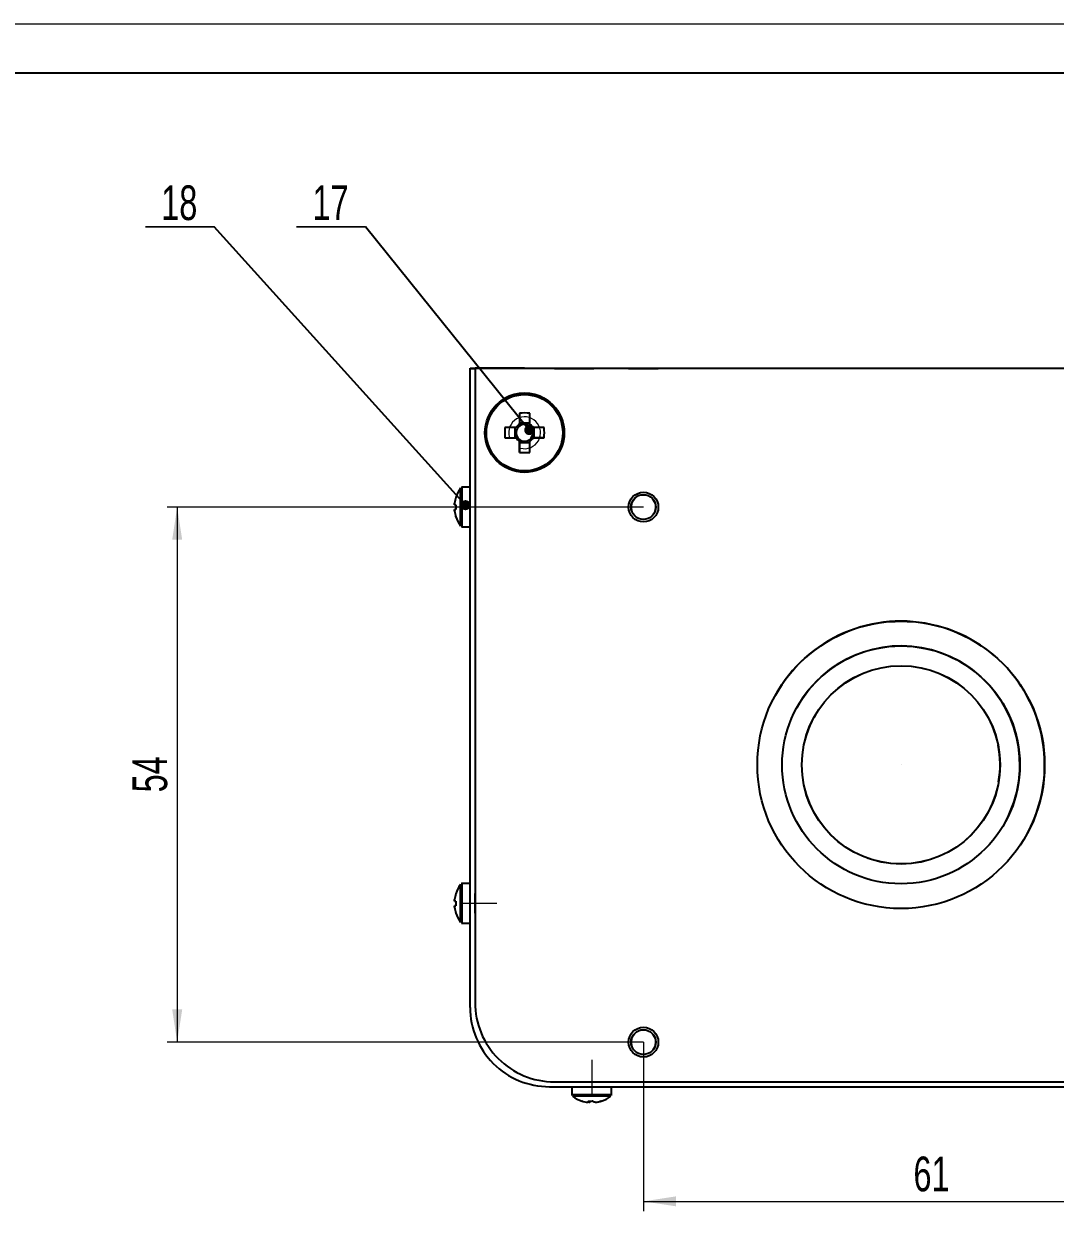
# Model space of a CAD drawing. Header units: millimetres. Extents: x 0 to 841, y -10 to 594.
# Drawn here: x 197.8 to 301.9, y 474.2 to 594 of the extents above; entities that cross this region are included whole.
import ezdxf

# ---------------------------------------------------------------- set-up
doc = ezdxf.new("R2010")
doc.units = ezdxf.units.MM
doc.linetypes.add('CENTERX2', pattern=[20.32, 12.7, -2.54, 2.54, -2.54])
doc.layers.add('ОСЕВЫЕ', color=7, linetype='Continuous')
doc.styles.add('SLDTEXTSTYLE0', font='TXT', dxfattribs={"width": 0.7})
doc.dimstyles.new('SLDDIMSTYLE0', dxfattribs={"dimtxt": 3.5, "dimasz": 3.302, "dimexe": 0, "dimexo": 0.0625, "dimgap": 0.875, "dimtad": 2, "dimrnd": 1e-09, "dimzin": 12, "dimdsep": 46, "dimtxsty": 'SLDTEXTSTYLE0', "dimsah": 1, "dimcen": 0.09, "dimadec": 0, "dimazin": 3, "dimtfac": 1, "dimtofl": 0, "dimtmove": 0, "dimatfit": 3, "dimfxl": 0, "dimfrac": 2, "dimtolj": 1, "dimtzin": 12, "dimarcsym": 0})
doc.dimstyles.new('SLDDIMSTYLE1', dxfattribs={"dimtxt": 0.18, "dimasz": 1.016, "dimexe": 0, "dimexo": 0.0625, "dimgap": 0, "dimtad": 0, "dimtih": 1, "dimtoh": 1, "dimdec": 0, "dimrnd": 1e-09, "dimzin": 0, "dimdsep": 46, "dimtxsty": 'Standard', "dimblk1": 'DOT', "dimblk2": 'DOT', "dimsah": 1, "dimcen": 0.09, "dimadec": 0, "dimazin": 0, "dimtfac": 1.016, "dimtdec": 0, "dimtofl": 0, "dimtmove": 0, "dimatfit": 3, "dimldrblk": 'DOT', "dimfxl": 0, "dimfrac": 2, "dimtolj": 1, "dimtzin": 0, "dimarcsym": 0})
doc.dimstyles.new('SLDDIMSTYLE4', dxfattribs={"dimtxt": 3.5, "dimasz": 3.302, "dimexe": 0, "dimexo": 0.0625, "dimgap": 0.875, "dimtad": 2, "dimdec": 1, "dimrnd": 1e-09, "dimzin": 12, "dimdsep": 46, "dimtxsty": 'SLDTEXTSTYLE0', "dimsah": 1, "dimcen": 0.09, "dimadec": 0, "dimazin": 3, "dimtfac": 1, "dimtdec": 1, "dimtofl": 0, "dimtmove": 0, "dimatfit": 3, "dimfxl": 0, "dimfrac": 2, "dimtolj": 1, "dimtzin": 12, "dimarcsym": 0})

# ---------------------------------------------------------------- blocks, each defined once
blk = doc.blocks.new('_D_7')
at = {"color": 7, "linetype": 'Continuous', "lineweight": 18}
for p, q in [((260.32, 491.22), (260.32, 474.15)), ((321.46, 491.22), (321.46, 474.15)), ((260.32, 475.15), (321.46, 475.15))]:
    blk.add_line(p, q, dxfattribs=at)
for points in [[(260.32, 475.15), (263.62, 474.65), (263.62, 475.66)], [(321.46, 475.15), (318.16, 475.66), (318.16, 474.65)]]:
    blk.add_solid(points, dxfattribs=at)
at = {"color": 7, "linetype": 'Continuous', "lineweight": 18, "insert": (287.58, 479.67), "char_height": 3.5, "attachment_point": 1, "rotation": 360, "style": 'SLDTEXTSTYLE0'}
blk.add_mtext('61', dxfattribs=at)
blk = doc.blocks.new('_D_8')
at = {"color": 7, "linetype": 'Continuous', "lineweight": 18}
for p, q in [((260.32, 545.22), (212.25, 545.22)), ((213.25, 545.22), (213.25, 491.22)), ((260.32, 491.22), (212.25, 491.22))]:
    blk.add_line(p, q, dxfattribs=at)
for points in [[(213.25, 545.22), (212.75, 541.92), (213.76, 541.92)], [(213.25, 491.22), (213.76, 494.52), (212.75, 494.52)]]:
    blk.add_solid(points, dxfattribs=at)
at = {"color": 7, "linetype": 'Continuous', "lineweight": 18, "insert": (208.74, 516.43), "char_height": 3.5, "attachment_point": 1, "rotation": 90, "style": 'SLDTEXTSTYLE0'}
blk.add_mtext('54', dxfattribs=at)
blk = doc.blocks.new('SW_NOTE_18')
at = {"color": 0, "linetype": 'Continuous', "lineweight": 0}
for p, q in [((-6.94, 0), (0, 0)), ((0, 0), (-6.94, 0)), ((-6.94, 0), (0, 0)), ((0, 0), (-6.94, 0)), ((-6.94, 0), (0, 0)), ((0, 0), (-6.94, 0))]:
    blk.add_line(p, q, dxfattribs=at)
at = {"color": 0, "linetype": 'Continuous', "lineweight": 0, "insert": (-3.53, 4.17), "char_height": 3.5, "attachment_point": 2, "style": 'SLDTEXTSTYLE0'}
blk.add_mtext('17', dxfattribs=at)
blk = doc.blocks.new('_Dot')
at = {"color": 0, "linetype": 'ByBlock', "lineweight": -2}
blk.add_line((-0.5, 0), (-1, 0), dxfattribs=at)
at = {"color": 0, "linetype": 'ByBlock', "const_width": 0.5}
blk.add_lwpolyline([(-0.25, 0, 1), (0.25, 0, 1)], format="xyb", close=True, dxfattribs=at)
blk = doc.blocks.new('SW_NOTE_19')
at = {"color": 0, "linetype": 'Continuous', "lineweight": 0}
for p, q in [((-6.94, 0), (0, 0)), ((0, 0), (-6.94, 0)), ((-6.94, 0), (0, 0)), ((0, 0), (-6.94, 0)), ((-6.94, 0), (0, 0)), ((0, 0), (-6.94, 0))]:
    blk.add_line(p, q, dxfattribs=at)
at = {"color": 0, "linetype": 'Continuous', "lineweight": 0, "insert": (-3.53, 4.17), "char_height": 3.5, "attachment_point": 2, "style": 'SLDTEXTSTYLE0'}
blk.add_mtext('18', dxfattribs=at)

msp = doc.modelspace()

# ---------------------------------------------------------------- linework, layer by layer
at = {"color": 7, "linetype": 'Continuous', "lineweight": 25}
for p, q in [((836, 589), (20, 589)), ((242.822, 559.222), (242.823, 559.224)), ((242.822, 494.722), (242.822, 559.222)), ((242.822, 559.222), (243.322, 559.222)), ((242.823, 559.224), (243.323, 559.224)), ((243.323, 559.224), (243.322, 559.222)), ((243.322, 559.222), (243.322, 495.222)), ((359.322, 559.222), (243.322, 559.222)), ((359.322, 559.222), (243.322, 559.222)), ((243.322, 559.222), (243.322, 495.222)), ((243.323, 559.224), (243.323, 559.224)), ((243.323, 559.224), (275.232, 559.224)), ((248.323, 559.224), (243.323, 559.224)), ((243.323, 559.224), (359.323, 559.224)), ((244.822, 554.659), (244.822, 554.659)), ((247.807, 554.707), (247.807, 553.705)), ((247.807, 553.4), (247.807, 553.705)), ((248.837, 553.705), (247.807, 553.705)), ((247.339, 553.237), (247.339, 552.207)), ((249.306, 552.207), (249.305, 553.237)), ((246.338, 552.207), (247.339, 552.207)), ((247.645, 552.207), (247.339, 552.207)), ((247.807, 551.739), (247.807, 552.045)), ((247.807, 550.738), (247.807, 551.739)), ((247.807, 551.739), (248.837, 551.739)), ((249.306, 552.207), (249, 552.207)), ((250.307, 552.207), (249.306, 552.207)), ((251.822, 550.785), (251.822, 550.785)), ((242.006, 547.219), (241.968, 547.216)), ((242.822, 547.222), (242.012, 547.222)), ((242.822, 547.224), (242.013, 547.224)), ((241.254, 545.462), (241.254, 545.606)), ((241.254, 545.462), (241.383, 545.462)), ((241.254, 544.982), (241.382, 544.982)), ((241.254, 544.839), (241.254, 544.982)), ((241.255, 544.984), (241.383, 544.984)), ((241.361, 544.983), (241.255, 544.983)), ((242.012, 543.222), (242.822, 543.222)), ((273.635, 526.224), (273.635, 526.224)), ((275.822, 525.013), (275.822, 525.013)), ((277.572, 524.045), (277.673, 524.222)), ((277.572, 524.045), (277.572, 524.045)), ((295.08, 514.356), (295.018, 514.246)), ((295.41, 515.03), (295.071, 514.361)), ((295.071, 514.361), (295.071, 514.361)), ((296.821, 513.392), (296.821, 513.392)), ((299.009, 512.182), (299.009, 512.182)), ((242.008, 507.222), (241.955, 507.213)), ((242.006, 507.219), (241.968, 507.216)), ((242.822, 507.222), (242.012, 507.222)), ((242.822, 507.224), (242.013, 507.224)), ((243.322, 506.222), (243.322, 506.222)), ((243.322, 504.222), (243.322, 506.222)), ((241.254, 505.462), (241.254, 505.606)), ((241.382, 505.462), (241.254, 505.462)), ((241.254, 505.462), (241.382, 505.462)), ((241.382, 504.982), (241.254, 504.982)), ((241.254, 504.839), (241.254, 504.982)), ((241.382, 504.984), (241.255, 504.984)), ((241.255, 504.984), (241.382, 504.984)), ((243.322, 504.222), (243.322, 504.222)), ((242.012, 503.222), (242.822, 503.222)), ((250.822, 486.722), (351.822, 486.722)), ((251.322, 487.222), (351.322, 487.222)), ((251.322, 487.222), (251.322, 487.222)), ((251.322, 487.222), (351.322, 487.222)), ((253.102, 486.722), (253.102, 485.912)), ((257.102, 485.912), (257.102, 486.722)), ((257.103, 485.914), (257.103, 486.722)), ((253.103, 485.903), (253.116, 485.846)), ((254.813, 485.154), (254.69, 485.154)), ((254.807, 485.154), (254.915, 485.154)), ((254.813, 485.154), (254.815, 485.282)), ((254.914, 485.282), (254.915, 485.154)), ((255.45, 485.154), (255.289, 485.154))]:
    msp.add_line(p, q, dxfattribs=at)
at = {"color": 8, "linetype": 'Continuous', "lineweight": 25}
for p, q in [((242.013, 547.222), (242.013, 547.224)), ((242.013, 507.222), (242.013, 507.224)), ((243.322, 495.222), (243.322, 495.222)), ((257.103, 485.914), (257.102, 485.914))]:
    msp.add_line(p, q, dxfattribs=at)
at = {"color": 7, "linetype": 'CENTERX2', "lineweight": 18}
for p, q in [((245.52, 545.222), (242.012, 545.222)), ((286.322, 519.203), (286.322, 519.203)), ((245.52, 505.222), (242.012, 505.222)), ((255.102, 489.42), (255.102, 485.912))]:
    msp.add_line(p, q, dxfattribs=at)
at = {"color": 7, "linetype": 'Continuous', "lineweight": 0, "flags": 128}
for points in [[(253.322, 559.222), (252.366, 559.222), (251.554, 559.222), (251.013, 559.222), (250.822, 559.222), (251.013, 559.222), (251.555, 559.222), (252.366, 559.222), (253.322, 559.222), (254.279, 559.222), (255.09, 559.222), (255.632, 559.222), (255.822, 559.222), (255.632, 559.222), (255.09, 559.222), (254.279, 559.222), (253.322, 559.222)], [(253.323, 559.223), (252.366, 559.223), (251.555, 559.223), (251.013, 559.223), (250.823, 559.223), (251.013, 559.223), (251.555, 559.223), (252.366, 559.223), (253.323, 559.223), (254.28, 559.223), (255.091, 559.223), (255.633, 559.223), (255.823, 559.223), (255.633, 559.223), (255.091, 559.223), (254.28, 559.223), (253.323, 559.223)]]:
    msp.add_lwpolyline(points, dxfattribs=at)
at = {"color": 7, "linetype": 'Continuous', "lineweight": 25, "flags": 128}
for points in [[(253.322, 559.222), (252.733, 559.222), (252.196, 559.222), (251.759, 559.222), (251.461, 559.222), (251.328, 559.222), (251.372, 559.222), (251.59, 559.222), (251.962, 559.222), (252.454, 559.222), (253.024, 559.222), (253.62, 559.222), (254.19, 559.222), (254.683, 559.222), (255.054, 559.222), (255.272, 559.222), (255.317, 559.222), (255.184, 559.222), (254.886, 559.222), (254.449, 559.222), (253.912, 559.222), (253.322, 559.222)], [(253.323, 559.223), (253.912, 559.223), (254.45, 559.223), (254.887, 559.223), (255.185, 559.223), (255.317, 559.223), (255.273, 559.223), (255.055, 559.223), (254.683, 559.223), (254.191, 559.223), (253.621, 559.223), (253.025, 559.223), (252.455, 559.223), (251.963, 559.223), (251.591, 559.223), (251.373, 559.223), (251.329, 559.223), (251.461, 559.223), (251.759, 559.223), (252.196, 559.223), (252.733, 559.223), (253.323, 559.223)], [(261.822, 559.222), (261.732, 559.222), (261.471, 559.222), (261.072, 559.222), (260.583, 559.222), (260.062, 559.222), (259.572, 559.222), (259.173, 559.222), (258.913, 559.222), (258.822, 559.222), (258.913, 559.222), (259.173, 559.222), (259.572, 559.222), (260.062, 559.222), (260.583, 559.222), (261.072, 559.222), (261.471, 559.222), (261.732, 559.222), (261.822, 559.222)], [(261.823, 559.223), (261.732, 559.223), (261.472, 559.223), (261.073, 559.223), (260.583, 559.223), (260.062, 559.223), (259.573, 559.223), (259.174, 559.223), (258.913, 559.223), (258.823, 559.223), (258.913, 559.223), (259.174, 559.223), (259.573, 559.223), (260.062, 559.223), (260.583, 559.223), (261.073, 559.223), (261.472, 559.223), (261.732, 559.223), (261.823, 559.223)], [(247.807, 554.707), (247.807, 554.57), (247.807, 554.432), (247.807, 554.293), (247.807, 554.154), (247.807, 554.014), (247.807, 553.873), (247.807, 553.732), (247.807, 553.59)], [(248.837, 553.59), (248.837, 553.732), (248.837, 553.873), (248.837, 554.014), (248.837, 554.154), (248.837, 554.293), (248.837, 554.432), (248.837, 554.57), (248.837, 554.707)], [(247.454, 553.237), (247.313, 553.237), (247.171, 553.237), (247.03, 553.237), (246.89, 553.237), (246.751, 553.237), (246.612, 553.237), (246.474, 553.237), (246.338, 553.237)], [(250.307, 553.237), (250.17, 553.237), (250.032, 553.237), (249.893, 553.237), (249.754, 553.237), (249.614, 553.237), (249.473, 553.237), (249.332, 553.237), (249.19, 553.237)], [(246.338, 552.207), (246.475, 552.207), (246.612, 552.207), (246.751, 552.207), (246.89, 552.207), (247.031, 552.207), (247.171, 552.207), (247.313, 552.207), (247.454, 552.207)], [(247.807, 551.854), (247.807, 551.712), (247.807, 551.571), (247.807, 551.43), (247.807, 551.29), (247.807, 551.151), (247.807, 551.012), (247.807, 550.874), (247.807, 550.738)], [(248.837, 550.738), (248.837, 550.874), (248.837, 551.012), (248.837, 551.151), (248.837, 551.29), (248.837, 551.43), (248.837, 551.571), (248.837, 551.713), (248.837, 551.854)], [(249.19, 552.207), (249.332, 552.207), (249.473, 552.207), (249.614, 552.207), (249.754, 552.207), (249.893, 552.207), (250.032, 552.207), (250.17, 552.207), (250.307, 552.207)], [(241.869, 543.294), (241.869, 543.315), (241.869, 543.485), (241.869, 543.809), (241.869, 544.258), (241.869, 544.793), (241.869, 545.366), (241.869, 545.927), (241.869, 546.425), (241.869, 546.816), (241.869, 547.065), (241.869, 547.151), (241.869, 547.151)], [(241.382, 545.462), (241.36, 545.462), (241.34, 545.462), (241.321, 545.462), (241.304, 545.462), (241.289, 545.462), (241.276, 545.462), (241.264, 545.462), (241.254, 545.462)], [(241.382, 546.192), (241.379, 546.194), (241.376, 546.195), (241.375, 546.196), (241.374, 546.196), (241.375, 546.196), (241.376, 546.195), (241.379, 546.194), (241.382, 546.192)], [(241.383, 544.253), (241.379, 544.252), (241.377, 544.25), (241.375, 544.25), (241.375, 544.249), (241.375, 544.25), (241.377, 544.25), (241.379, 544.252), (241.383, 544.254)], [(276.878, 522.521), (277.136, 523.181), (277.564, 524.05)], [(283.619, 509.565), (283.577, 509.577), (282.919, 509.789)], [(241.868, 503.294), (241.868, 503.315), (241.868, 503.485), (241.868, 503.809), (241.868, 504.258), (241.868, 504.793), (241.868, 505.366), (241.868, 505.927), (241.868, 506.425), (241.868, 506.816), (241.868, 507.065), (241.868, 507.151), (241.868, 507.151)], [(241.382, 506.192), (241.379, 506.194), (241.376, 506.195), (241.375, 506.196), (241.374, 506.196), (241.375, 506.196), (241.376, 506.195), (241.379, 506.194), (241.382, 506.192)], [(241.383, 504.984), (241.361, 504.984), (241.341, 504.984), (241.322, 504.984), (241.305, 504.984), (241.29, 504.984), (241.277, 504.984), (241.265, 504.984), (241.255, 504.984)], [(241.255, 504.984), (241.265, 504.984), (241.277, 504.984), (241.29, 504.984), (241.305, 504.984), (241.322, 504.984), (241.341, 504.984), (241.361, 504.984), (241.383, 504.984)], [(241.383, 504.253), (241.379, 504.252), (241.377, 504.25), (241.375, 504.25), (241.375, 504.249), (241.375, 504.25), (241.377, 504.25), (241.379, 504.252), (241.383, 504.253)], [(257.03, 485.769), (257.027, 485.769), (256.908, 485.769), (256.629, 485.769), (256.214, 485.769), (255.7, 485.769), (255.133, 485.769), (254.563, 485.769), (254.042, 485.769), (253.614, 485.769), (253.318, 485.769), (253.182, 485.769), (253.174, 485.769)], [(255.214, 485.274), (255.172, 485.275), (255.131, 485.276)], [(255.45, 485.154), (255.462, 485.154), (255.477, 485.154), (255.49, 485.154), (255.503, 485.154), (255.514, 485.154)]]:
    msp.add_lwpolyline(points, dxfattribs=at)
at = {"color": 8, "linetype": 'Continuous', "lineweight": 25, "flags": 128}
for points in [[(242.012, 543.222), (242.012, 543.245), (242.012, 543.42), (242.012, 543.756), (242.012, 544.222), (242.012, 544.777), (242.012, 545.372), (242.012, 545.953), (242.012, 546.469), (242.012, 546.875), (242.012, 547.133), (242.012, 547.222), (242.012, 547.222)], [(242.012, 503.222), (242.012, 503.245), (242.012, 503.42), (242.012, 503.756), (242.012, 504.222), (242.012, 504.777), (242.012, 505.372), (242.012, 505.953), (242.012, 506.469), (242.012, 506.875), (242.012, 507.133), (242.012, 507.222), (242.012, 507.222)], [(257.102, 485.912), (257.099, 485.912), (256.975, 485.912), (256.686, 485.912), (256.255, 485.912), (255.722, 485.912), (255.134, 485.912), (254.543, 485.912), (254.002, 485.912), (253.559, 485.912), (253.252, 485.912), (253.11, 485.912), (253.102, 485.912)]]:
    msp.add_lwpolyline(points, dxfattribs=at)
at = {"color": 7, "linetype": 'Continuous', "lineweight": 25}
for centre, radius in [((248.322, 552.722), 4), ((248.322, 552.722), 3.853), ((260.322, 545.222), 1.5), ((260.322, 545.222), 1.25), ((286.322, 519.203), 14.5), ((286.322, 519.203), 12), ((286.322, 519.203), 10.01), ((286.322, 519.203), 10), ((260.322, 491.222), 1.5), ((260.322, 491.222), 1.25)]:
    msp.add_circle(centre, radius, dxfattribs=at)
for centre, radius, start, end in [((248.322, 552.722), 4, 90.00097, 151.03897), ((248.322, 552.722), 4, 331.03897, 90.00097), ((248.322, 540.329), 14.387, 87.94938, 92.05228), ((260.715, 552.722), 14.386, 177.94933, 182.05233), ((248.322, 552.722), 1.009, 120.6879, 149.31404), ((248.322, 552.722), 0.851, 142.75987, 217.24208), ((248.322, 552.722), 0.851, 127.24208, 142.75987), ((248.322, 552.722), 0.851, 52.75987, 127.24208), ((248.322, 552.722), 1.009, 30.6879, 59.31404), ((248.322, 552.722), 0.851, 37.24208, 52.75987), ((248.322, 552.722), 0.851, 322.75987, 37.24208), ((235.933, 552.722), 14.383, 357.94961, 2.05371), ((248.322, 552.722), 1.009, 210.6879, 239.31404), ((248.322, 552.722), 0.851, 217.24208, 232.75987), ((248.322, 552.722), 0.851, 232.75987, 307.24208), ((248.322, 552.722), 1.009, 300.6879, 329.31404), ((248.322, 552.722), 0.851, 307.24208, 322.75987), ((248.322, 565.115), 14.387, 267.94936, 272.0523), ((244.422, 545.222), 3.2, 142.94001, 162.27445), ((244.422, 545.222), 3.191, 162.29943, 173.09425), ((244.905, 545.222), 3.531, 176.10232, 183.89768), ((244.422, 545.222), 3.191, 186.90547, 197.7003), ((241.491, 446.489), 98.495, 90.06292, 90.13732), ((241.432, 614.287), 69.304, 269.85368, 269.95943), ((241.857, 543.291), 1.072, 116.27966, 116.76661), ((244.422, 545.222), 3.2, 197.72528, 217.05972), ((286.322, 519.203), 14.5, 359.99965, 151.03897), ((286.322, 519.203), 12, 359.08211, 151.03897), ((286.322, 519.203), 10, 350.23994, 11.50356), ((286.322, 519.203), 12, 331.03897, 359.08211), ((286.322, 519.203), 14.5, 331.03897, 359.99965), ((244.422, 505.222), 3.2, 142.94001, 162.27445), ((244.423, 505.224), 3.2, 142.94001, 150.18927), ((244.422, 505.222), 3.191, 162.29943, 173.09425), ((244.422, 505.222), 3.191, 186.90547, 197.7003), ((244.904, 505.222), 3.53, 176.10203, 183.89797), ((241.669, 503.666), 0.652, 116.08045, 116.88225), ((244.422, 505.222), 3.2, 197.72528, 217.05972), ((251.322, 495.222), 8, 179.99963, 269.99986), ((251.322, 495.222), 8, 179.99965, 270), ((250.822, 494.722), 8, 179.99963, 269.99986), ((255.102, 488.322), 3.2, 232.94001, 252.13286), ((255.102, 488.322), 3.2, 287.86672, 307.05972), ((255.071, 488.269), 3.138, 252.14654, 263.03139), ((254.135, 485.322), 0.0477, 236.05735, 268.70305), ((254.973, 488.742), 3.468, 266.06724, 273.93276), ((255.083, 485.407), 0.369, 199.68203, 223.10147), ((254.646, 485.406), 0.369, 316.89187, 340.32463), ((255.558, 485.407), 0.369, 199.68203, 223.10147), ((255.07, 488.27), 3.139, 276.96871, 287.85055), ((255.134, 488.269), 3.138, 276.96861, 287.85346), ((256.064, 485.34), 0.0664, 241.28617, 298.74057)]:
    msp.add_arc(centre, radius, start, end, dxfattribs=at)
at = {"color": 7, "linetype": 'Continuous', "lineweight": 0}
for centre, radius in [((248.322, 552.722), 1.61), ((260.322, 545.222), 1.22), ((260.322, 545.222), 1.22), ((260.322, 491.222), 1.22), ((260.322, 491.222), 1.22)]:
    msp.add_arc(centre, radius, 255, 195, dxfattribs=at)
at = {"color": 7, "linetype": 'Continuous', "lineweight": 25}
for points, knots in [([(247.645, 553.237), (247.64, 553.237), (247.582, 553.237), (247.518, 553.237), (247.461, 553.237), (247.454, 553.237)], [0, 0, 0, 0, 0.0699806, 0.8866224, 1, 1, 1, 1]), ([(247.807, 553.59), (247.807, 553.583), (247.807, 553.526), (247.807, 553.463), (247.807, 553.404), (247.807, 553.4)], [0, 0, 0, 0, 0.11337541, 0.93001781, 1, 1, 1, 1]), ([(248.837, 553.4), (248.837, 553.404), (248.837, 553.463), (248.837, 553.526), (248.837, 553.583), (248.837, 553.59)], [0, 0, 0, 0, 0.0699822, 0.886623, 1, 1, 1, 1]), ([(249.19, 553.237), (249.183, 553.237), (249.126, 553.237), (249.063, 553.237), (249.004, 553.237), (249, 553.237)], [0, 0, 0, 0, 0.1133775, 0.9300195, 1, 1, 1, 1]), ([(247.454, 552.207), (247.461, 552.207), (247.518, 552.207), (247.582, 552.207), (247.64, 552.207), (247.645, 552.207)], [0, 0, 0, 0, 0.11337711, 0.9300194, 1, 1, 1, 1]), ([(247.807, 552.045), (247.807, 552.04), (247.807, 551.981), (247.807, 551.918), (247.807, 551.861), (247.807, 551.854)], [0, 0, 0, 0, 0.0699822, 0.8866241, 1, 1, 1, 1]), ([(248.837, 551.854), (248.837, 551.861), (248.837, 551.918), (248.837, 551.982), (248.837, 552.04), (248.837, 552.045)], [0, 0, 0, 0, 0.1133776, 0.9300194, 1, 1, 1, 1]), ([(249, 552.207), (249.004, 552.207), (249.063, 552.207), (249.126, 552.207), (249.183, 552.207), (249.19, 552.207)], [0, 0, 0, 0, 0.0699805, 0.8866225, 1, 1, 1, 1]), ([(241.961, 543.233), (241.974, 543.227), (241.991, 543.22), (242.01, 543.224), (242.015, 543.225)], [0, 0, 0, 0, 0.7298922, 1, 1, 1, 1]), ([(285.522, 533.681), (285.531, 533.682), (285.548, 533.683), (285.686, 533.689), (285.889, 533.697), (286.142, 533.703), (286.416, 533.704), (286.678, 533.699), (286.902, 533.692), (287.054, 533.685), (287.126, 533.681), (287.115, 533.681), (287.112, 533.682)], [0, 0, 0, 0, 0.1072854, 0.2145664, 0.3219492, 0.4293996, 0.5367404, 0.643964, 0.7512463, 0.8586731, 0.966102, 1, 1, 1, 1]), ([(241.961, 503.233), (241.974, 503.227), (241.991, 503.22), (242.01, 503.224), (242.015, 503.225)], [0, 0, 0, 0, 0.7297962, 1, 1, 1, 1]), ([(257.088, 485.846), (257.096, 485.865), (257.105, 485.888), (257.101, 485.912), (257.1, 485.917)], [0, 0, 0, 0, 0.7861235, 1, 1, 1, 1])]:
    msp.add_open_spline(points, degree=3, knots=knots, dxfattribs=at)
at = {"layer": 'ОСЕВЫЕ', "lineweight": 18}
msp.add_line((0, 594), (841, 594), dxfattribs=at)

# ---------------------------------------------------------------- block references
at = {"color": 7, "linetype": 'Continuous', "lineweight": 0}
for name, p in [('SW_NOTE_19', (216.994, 573.518)), ('SW_NOTE_18', (232.254, 573.518))]:
    msp.add_blockref(name, p, dxfattribs=at)

# ---------------------------------------------------------------- dimensions: what is measured, and where the dimension line sits
at = {"color": 7, "linetype": 'Continuous', "lineweight": 18}
for base, p1, p2, angle, dimstyle, picture, middle in [((213.254, 491.222), (260.322, 545.222), (260.322, 491.222), 90, 'SLDDIMSTYLE0', '_D_8', (213.254, 518.547)), ((321.462, 475.154), (260.322, 491.222), (321.462, 491.222), 360, 'SLDDIMSTYLE4', '_D_7', (289.443, 475.154))]:
    dim = msp.add_linear_dim(base=base, p1=p1, p2=p2, angle=angle, dimstyle=dimstyle, dxfattribs=at)
    dim.commit()
    dim.dimension.update_dxf_attribs({"geometry": picture, "text_midpoint": middle, "dimtype": 160})

# ---------------------------------------------------------------- leaders
at = {"color": 7, "linetype": 'Continuous', "lineweight": 0}
for points in [[(242.368, 545.414), (216.994, 573.518)], [(248.794, 552.99), (232.254, 573.518)]]:
    msp.add_leader(points, dimstyle='SLDDIMSTYLE1', dxfattribs=at)

doc.saveas('drawing.dxf')
